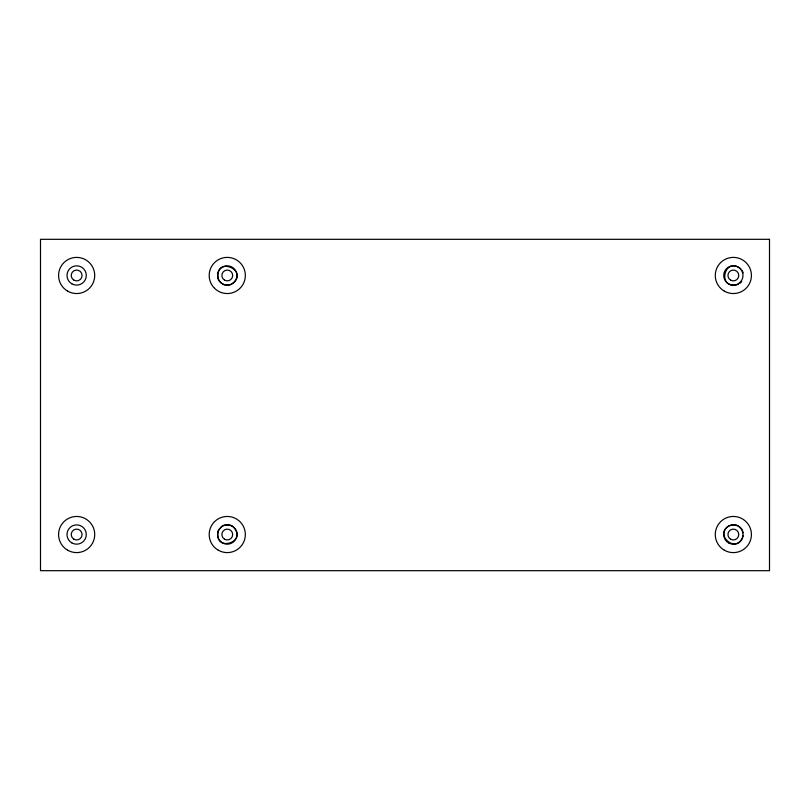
<?xml version="1.0" encoding="UTF-8"?>
<svg xmlns="http://www.w3.org/2000/svg" width="810" height="810" viewBox="0 0 810 810"><rect width="100%" height="100%" fill="white"/><g stroke="black" fill="none" stroke-linecap="round" stroke-linejoin="round"><path stroke-width="1.21" d="M743.145 535.724L742.497 538.032M218.184 530.995C213.354 553.716 250.037 541.394 232.47 526.186M218.356 530.54L222.011 526.186M742.304 538.468C735.348 553.108 714.734 534.904 728.382 526.186M741.687 281.485L741.069 282.224M740.725 282.568L740.006 283.206M222.416 525.943L223.712 525.315M728.797 525.943L732.422 524.728L736.685 525.153M738.396 284.249L737.525 284.644M230.759 284.644C252.234 271.451 213.86 254.137 218.184 278.964M230.313 284.806L224.167 284.806M224.167 525.153L230.313 525.153M736.614 284.948C716.486 288.684 724.839 255.859 740.725 268.768M223.712 284.644L220.512 282.568L218.356 279.409M737.14 525.315L738.437 525.943M230.759 525.315L232.055 525.943M739.631 526.753L741.585 528.859M741.96 270.236L742.466 271.056M741.838 529.264L742.304 530.104M742.881 271.927L743.205 272.828M742.679 530.995L743.145 532.848M769.5 239.315L40.5 239.315L40.5 570.685L769.5 570.685L769.5 239.315M218.234 550.182A18.073 18.073 0 0 0 245.339 534.529A18.073 18.073 0 0 0 218.234 518.876A18.073 18.073 0 0 0 218.234 550.182M67.615 550.182A18.073 18.073 0 0 0 94.719 534.529A18.073 18.073 0 0 0 67.615 518.876A18.073 18.073 0 0 0 67.615 550.182M67.615 291.124A18.073 18.073 0 0 0 94.719 275.471A18.073 18.073 0 0 0 67.615 259.818A18.073 18.073 0 0 0 67.615 291.124M214.488 288.249A18.073 18.073 0 0 0 244.731 280.149A18.073 18.073 0 0 0 222.588 258.005A18.073 18.073 0 0 0 214.488 288.249M724.312 550.182A18.073 18.073 0 0 0 751.427 534.529A18.073 18.073 0 0 0 724.312 518.876A18.073 18.073 0 0 0 724.312 550.182M724.312 291.124A18.073 18.073 0 0 0 751.427 275.471A18.073 18.073 0 0 0 724.312 259.818A18.073 18.073 0 0 0 724.312 291.124M728.534 542.882A9.639 9.639 0 0 0 742.993 534.529A9.639 9.639 0 0 0 728.534 526.186A9.639 9.639 0 0 0 728.534 542.882M728.534 283.814A9.639 9.639 0 0 0 742.993 275.471A9.639 9.639 0 0 0 728.534 267.118A9.639 9.639 0 0 0 728.534 283.814M222.446 283.814A9.639 9.639 0 0 0 236.905 275.471A9.639 9.639 0 0 0 222.446 267.118A9.639 9.639 0 0 0 222.446 283.814M71.827 283.814A9.639 9.639 0 0 0 86.285 275.471A9.639 9.639 0 0 0 71.827 267.118A9.639 9.639 0 0 0 71.827 283.814M71.827 542.882A9.639 9.639 0 0 0 86.285 534.529A9.639 9.639 0 0 0 71.827 526.186A9.639 9.639 0 0 0 71.827 542.882M222.446 542.882A9.639 9.639 0 0 0 236.905 534.529A9.639 9.639 0 0 0 222.446 526.186A9.639 9.639 0 0 0 222.446 542.882M224.562 280.159A5.427 5.427 0 0 0 232.693 275.471A5.427 5.427 0 0 0 224.562 270.773A5.427 5.427 0 0 0 224.562 280.159M224.562 539.227A5.427 5.427 0 0 0 232.693 534.529A5.427 5.427 0 0 0 224.562 529.841A5.427 5.427 0 0 0 224.562 539.227M730.64 280.159A5.427 5.427 0 0 0 738.771 275.471A5.427 5.427 0 0 0 730.64 270.773A5.427 5.427 0 0 0 730.64 280.159M730.64 539.227A5.427 5.427 0 0 0 738.771 534.529A5.427 5.427 0 0 0 730.64 529.841A5.427 5.427 0 0 0 730.64 539.227M73.933 539.227A5.427 5.427 0 0 0 82.073 534.529A5.427 5.427 0 0 0 73.933 529.841A5.427 5.427 0 0 0 73.933 539.227M73.933 280.159A5.427 5.427 0 0 0 82.073 275.471A5.427 5.427 0 0 0 73.933 270.773A5.427 5.427 0 0 0 73.933 280.159"/></g></svg>
